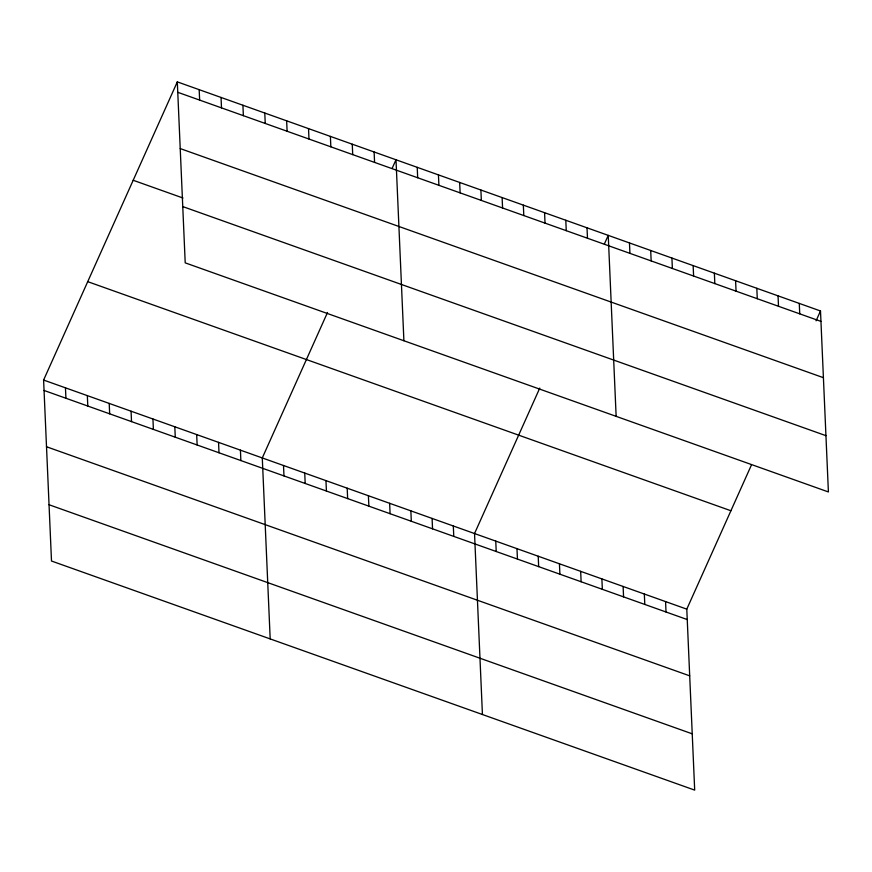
<?xml version="1.0" encoding="UTF-8"?>
<svg xmlns="http://www.w3.org/2000/svg" width="872" height="872" viewBox="0 0 872 872"><rect width="100%" height="100%" fill="white"/><g stroke="black" fill="none" stroke-linecap="round" stroke-linejoin="round"><path stroke-width="1.31" d="M751.479 464.885L686.787 609.147L694.69 790.119L51.503 561.023L43.6 380.05L177.31 81.881L820.498 310.977L828.4 491.95L185.213 262.854L177.31 81.881M327.512 312.481L262.287 457.942L270.189 638.914M392.128 168.383L395.997 159.772L403.9 340.745M539.768 388.084L474.532 533.544L482.434 714.517M604.383 243.986L608.242 235.375L616.144 416.347M816.083 320.82L820.498 310.977M177.768 92.301L820.955 321.397M180.221 148.578L823.408 377.685M133.187 180.275L183 198.02M182.749 206.577L825.948 435.673M87.723 281.656L730.91 510.752M43.6 380.05L686.787 609.147M44.058 390.46L687.245 619.556M46.51 446.747L689.698 675.844M49.039 504.735L692.237 733.832M799.275 303.423L799.733 313.833M778.053 295.859L778.5 306.279M756.82 288.294L757.278 298.715M735.597 280.74L736.055 291.15M714.375 273.176L714.822 283.596M693.142 265.622L693.6 276.032M671.92 258.058L672.377 268.478M650.697 250.504L651.155 260.913M665.565 601.582L666.023 612.002M629.475 242.939L629.922 253.349M644.343 594.017L644.789 604.438M623.109 586.464L623.567 596.873M587.019 227.821L587.477 238.23M601.887 578.899L602.345 589.319M565.797 220.256L566.255 230.677M580.665 571.345L581.123 581.755M544.575 212.703L545.022 223.112M559.442 563.781L559.889 574.201M523.342 205.138L523.8 215.548M538.209 556.216L538.667 566.637M502.119 197.573L502.577 207.994M516.987 548.662L517.445 559.072M480.897 190.02L481.344 200.429M495.765 541.098L496.212 551.518M459.664 182.455L460.122 192.875M438.442 174.901L438.899 185.311M453.309 525.98L453.767 536.4M417.219 167.337L417.677 177.746M432.087 518.426L432.545 528.835M410.865 510.861L411.312 521.271M389.631 503.297L390.089 513.717M374.121 151.99L374.579 162.399M368.409 495.743L368.867 506.152M352.255 144.196L352.713 154.617M347.187 488.178L347.645 498.599M330.39 136.414L330.848 146.823M325.965 480.625L326.411 491.034M308.525 128.62L308.971 139.03M304.731 473.06L305.189 483.47M286.648 120.826L287.106 131.247M283.509 465.495L283.967 475.916M264.783 113.044L265.241 123.453M242.917 105.25L243.364 115.671M240.421 450.148L240.868 460.569M221.041 97.457L221.499 107.877M218.545 442.366L219.003 452.775M199.176 89.674L199.634 100.084M196.68 434.572L197.137 444.982M174.814 426.779L175.261 437.199M152.938 418.996L153.396 429.406M131.073 411.203L131.53 421.623M109.207 403.409L109.665 413.829M87.342 395.626L87.789 406.036M65.465 387.833L65.923 398.253"/></g></svg>
